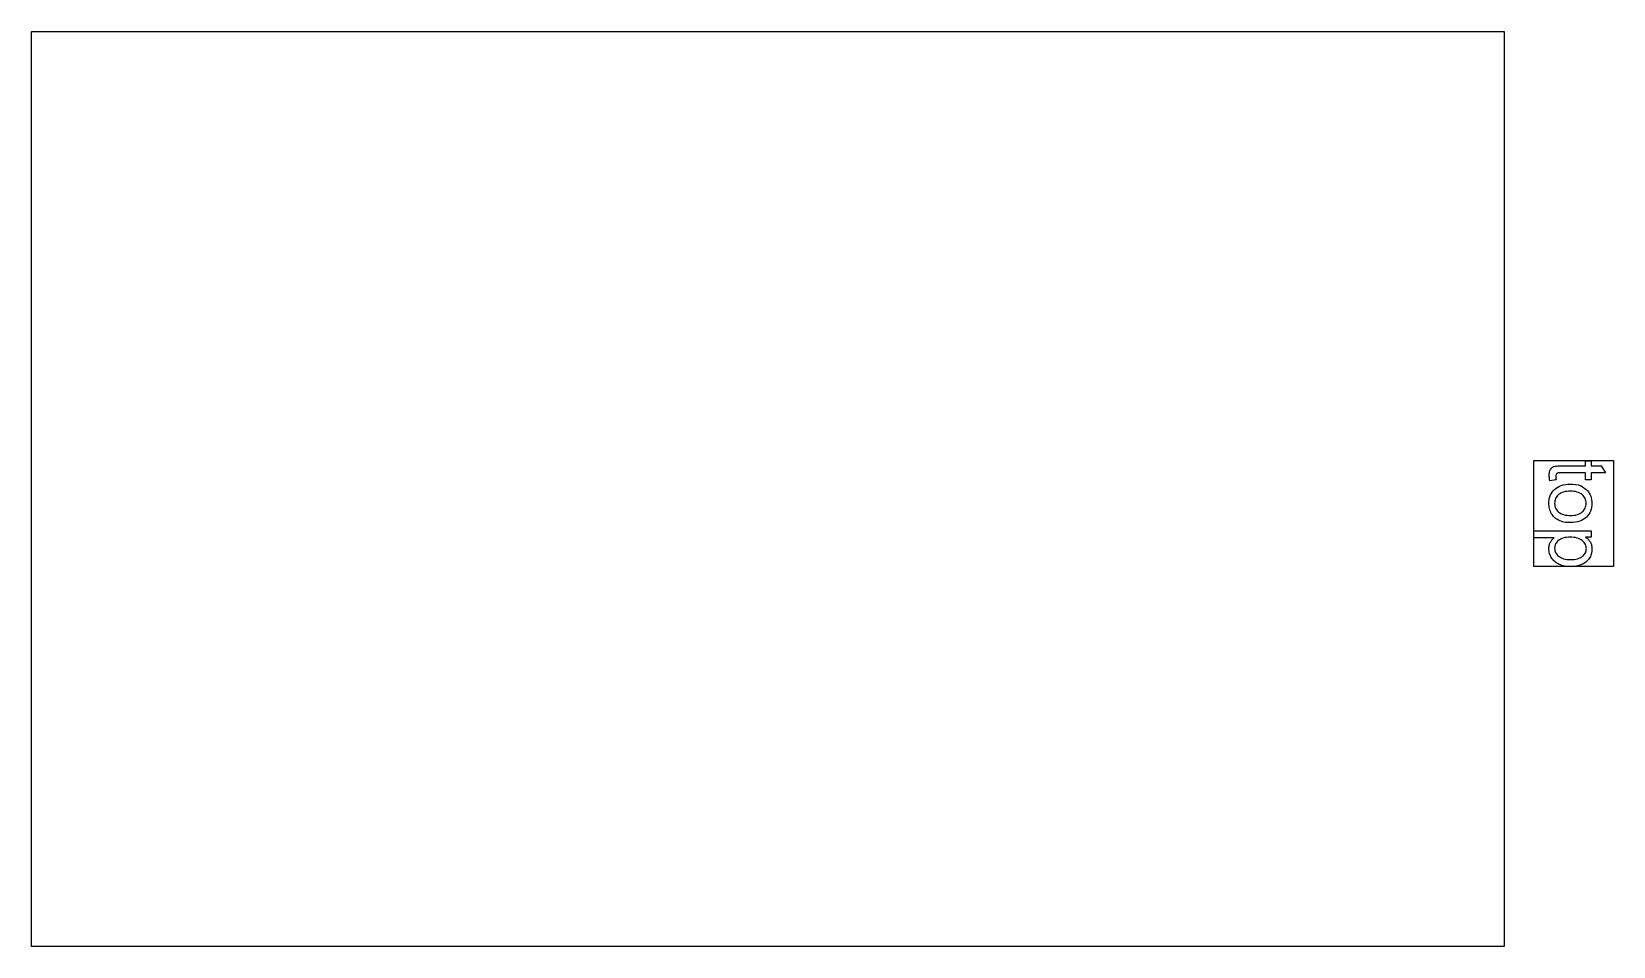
# Model space of a CAD drawing. Header units: millimetres. Extents: x -185 to 14, y 0 to 115.
import ezdxf

# ---------------------------------------------------------------- set-up
doc = ezdxf.new("R2010")
doc.units = ezdxf.units.MM
doc.layers.get('0').update_dxf_attribs({"linetype": 'CONTINUOUS'})

msp = doc.modelspace()

# ---------------------------------------------------------------- linework, layer by layer
for p, q in [((7.24, 60.41), (10.22, 60.41)), ((10.22, 60.41), (10.22, 61.06)), ((10.22, 61.06), (10.91, 61.06)), ((10.91, 61.06), (10.91, 60.41)), ((10.91, 60.41), (12.19, 60.41)), ((12.19, 60.41), (12.72, 59.54)), ((6.51, 58.66), (5.73, 58.53)), ((10.22, 59.54), (7.19, 59.54)), ((10.22, 58.66), (10.22, 59.54)), ((10.91, 58.66), (10.22, 58.66)), ((12.72, 59.54), (10.91, 59.54)), ((10.91, 59.54), (10.91, 58.66)), ((3.73, 52.24), (10.91, 52.24)), ((3.73, 51.36), (3.73, 52.24)), ((10.91, 52.24), (10.91, 51.44)), ((6.26, 51.36), (3.73, 51.36)), ((10.91, 51.44), (10.23, 51.44))]:
    msp.add_line(p, q)
for points in [[(-185, 115), (0, 115), (0, 0), (-185, 0)], [(3.71, 47.74), (3.71, 61.07), (13.71, 61.07), (13.71, 47.74)]]:
    msp.add_lwpolyline(points, close=True)
for points, knots in [([(5.65, 59.19), (5.65, 59.34), (5.66, 59.6), (5.76, 59.83), (5.8, 59.94)], [0, 0, 0, 0, 0.04264868, 0.07635623, 0.07635623, 0.07635623, 0.07635623]), ([(5.8, 59.94), (5.86, 60.02), (5.96, 60.17), (6.12, 60.26), (6.2, 60.31)], [0, 0, 0, 0, 0.02848407, 0.05514637, 0.05514637, 0.05514637, 0.05514637]), ([(6.2, 60.31), (6.33, 60.34), (6.67, 60.42), (7.02, 60.42), (7.24, 60.41)], [0, 0, 0, 0, 0.0391079, 0.1046537, 0.1046537, 0.1046537, 0.1046537]), ([(5.73, 58.53), (5.71, 58.65), (5.66, 58.87), (5.66, 59.09), (5.65, 59.19)], [0, 0, 0, 0, 0.03564119, 0.06695216, 0.06695216, 0.06695216, 0.06695216]), ([(6.3, 57.45), (6.58, 57.65), (7.17, 58.08), (7.91, 58.11), (8.31, 58.12)], [0, 0, 0, 0, 0.0989719, 0.2161471, 0.2161471, 0.2161471, 0.2161471]), ([(6.54, 59.34), (6.52, 59.3), (6.48, 59.21), (6.47, 59.1), (6.47, 59.04)], [0, 0, 0, 0, 0.01361577, 0.03096146, 0.03096146, 0.03096146, 0.03096146]), ([(6.47, 59.04), (6.47, 58.99), (6.48, 58.86), (6.5, 58.73), (6.51, 58.66)], [0, 0, 0, 0, 0.01698928, 0.03874726, 0.03874726, 0.03874726, 0.03874726]), ([(6.71, 59.49), (6.67, 59.48), (6.6, 59.44), (6.56, 59.38), (6.54, 59.34)], [0, 0, 0, 0, 0.01141276, 0.02311942, 0.02311942, 0.02311942, 0.02311942]), ([(7.19, 59.54), (7.09, 59.54), (6.92, 59.54), (6.76, 59.51), (6.71, 59.49)], [0, 0, 0, 0, 0.03090555, 0.04870492, 0.04870492, 0.04870492, 0.04870492]), ([(8.31, 58.12), (8.75, 58.1), (9.55, 58.07), (10.17, 57.56), (10.45, 57.32)], [0, 0, 0, 0, 0.1269546, 0.2335063, 0.2335063, 0.2335063, 0.2335063]), ([(5.6, 55.69), (5.63, 56.03), (5.68, 56.7), (6.1, 57.21), (6.3, 57.45)], [0, 0, 0, 0, 0.0999853, 0.1935824, 0.1935824, 0.1935824, 0.1935824]), ([(5.92, 54.44), (5.83, 54.64), (5.64, 55.03), (5.62, 55.47), (5.6, 55.69)], [0, 0, 0, 0, 0.0645471, 0.1302743, 0.1302743, 0.1302743, 0.1302743]), ([(6.82, 56.79), (6.68, 56.63), (6.39, 56.32), (6.35, 55.9), (6.33, 55.69)], [0, 0, 0, 0, 0.0615608, 0.1231232, 0.1231232, 0.1231232, 0.1231232]), ([(6.33, 55.69), (6.35, 55.48), (6.39, 55.06), (6.68, 54.76), (6.82, 54.6)], [0, 0, 0, 0, 0.0612162, 0.1227906, 0.1227906, 0.1227906, 0.1227906]), ([(8.31, 57.22), (8.01, 57.21), (7.48, 57.2), (7.02, 56.91), (6.82, 56.79)], [0, 0, 0, 0, 0.0877721, 0.1578815, 0.1578815, 0.1578815, 0.1578815]), ([(9.8, 56.79), (9.6, 56.91), (9.15, 57.2), (8.61, 57.21), (8.31, 57.22)], [0, 0, 0, 0, 0.0699472, 0.1576588, 0.1576588, 0.1576588, 0.1576588]), ([(10.3, 55.69), (10.28, 55.9), (10.23, 56.32), (9.95, 56.63), (9.8, 56.79)], [0, 0, 0, 0, 0.0615502, 0.1230006, 0.1230006, 0.1230006, 0.1230006]), ([(9.8, 54.61), (9.94, 54.76), (10.23, 55.07), (10.27, 55.49), (10.3, 55.69)], [0, 0, 0, 0, 0.0615121, 0.1224171, 0.1224171, 0.1224171, 0.1224171]), ([(11.02, 55.69), (11, 55.36), (10.95, 54.7), (10.53, 54.19), (10.32, 53.95)], [0, 0, 0, 0, 0.0987343, 0.1924845, 0.1924845, 0.1924845, 0.1924845]), ([(10.45, 57.32), (10.62, 57.09), (10.96, 56.6), (11, 56), (11.02, 55.69)], [0, 0, 0, 0, 0.0858823, 0.1759093, 0.1759093, 0.1759093, 0.1759093]), ([(6.81, 53.57), (6.63, 53.68), (6.27, 53.9), (6.04, 54.26), (5.92, 54.44)], [0, 0, 0, 0, 0.0629, 0.1262182, 0.1262182, 0.1262182, 0.1262182]), ([(6.82, 54.6), (7.03, 54.48), (7.49, 54.19), (8.04, 54.18), (8.34, 54.17)], [0, 0, 0, 0, 0.0708128, 0.1604628, 0.1604628, 0.1604628, 0.1604628]), ([(8.34, 54.17), (8.63, 54.18), (9.16, 54.2), (9.6, 54.48), (9.8, 54.61)], [0, 0, 0, 0, 0.0852368, 0.1546769, 0.1546769, 0.1546769, 0.1546769]), ([(10.32, 53.95), (10.05, 53.75), (9.48, 53.32), (8.77, 53.29), (8.39, 53.27)], [0, 0, 0, 0, 0.0977372, 0.2092046, 0.2092046, 0.2092046, 0.2092046]), ([(8.39, 53.27), (8.08, 53.27), (7.54, 53.28), (7.04, 53.48), (6.81, 53.57)], [0, 0, 0, 0, 0.0897311, 0.1614152, 0.1614152, 0.1614152, 0.1614152]), ([(5.6, 49.99), (5.61, 50.14), (5.62, 50.41), (5.73, 50.66), (5.79, 50.78)], [0, 0, 0, 0, 0.0419443, 0.08163428, 0.08163428, 0.08163428, 0.08163428]), ([(5.94, 48.85), (5.84, 49.03), (5.65, 49.39), (5.62, 49.8), (5.6, 49.99)], [0, 0, 0, 0, 0.0613734, 0.1206386, 0.1206386, 0.1206386, 0.1206386]), ([(5.79, 50.78), (5.85, 50.89), (5.98, 51.11), (6.17, 51.28), (6.26, 51.36)], [0, 0, 0, 0, 0.03810554, 0.07448869, 0.07448869, 0.07448869, 0.07448869]), ([(6.8, 51.03), (6.66, 50.9), (6.39, 50.62), (6.35, 50.24), (6.33, 50.05)], [0, 0, 0, 0, 0.0574023, 0.1120719, 0.1120719, 0.1120719, 0.1120719]), ([(6.33, 50.05), (6.35, 49.86), (6.4, 49.47), (6.68, 49.19), (6.82, 49.05)], [0, 0, 0, 0, 0.0557759, 0.1148852, 0.1148852, 0.1148852, 0.1148852]), ([(8.28, 51.44), (7.99, 51.43), (7.46, 51.42), (7, 51.15), (6.8, 51.03)], [0, 0, 0, 0, 0.0876239, 0.1556995, 0.1556995, 0.1556995, 0.1556995]), ([(9.81, 51.01), (9.6, 51.13), (9.13, 51.41), (8.59, 51.43), (8.28, 51.44)], [0, 0, 0, 0, 0.0720883, 0.1609433, 0.1609433, 0.1609433, 0.1609433]), ([(10.33, 50.01), (10.31, 50.2), (10.25, 50.59), (9.96, 50.86), (9.81, 51.01)], [0, 0, 0, 0, 0.0545203, 0.1154071, 0.1154071, 0.1154071, 0.1154071]), ([(9.84, 49.04), (9.99, 49.18), (10.26, 49.45), (10.31, 49.83), (10.33, 50.01)], [0, 0, 0, 0, 0.0580484, 0.1121454, 0.1121454, 0.1121454, 0.1121454]), ([(10.23, 51.44), (10.35, 51.34), (10.59, 51.16), (10.75, 50.91), (10.83, 50.8)], [0, 0, 0, 0, 0.04589929, 0.08778475, 0.08778475, 0.08778475, 0.08778475]), ([(11.02, 49.93), (11.01, 49.72), (10.98, 49.3), (10.78, 48.94), (10.68, 48.76)], [0, 0, 0, 0, 0.0630814, 0.123479, 0.123479, 0.123479, 0.123479]), ([(10.83, 50.8), (10.88, 50.67), (11.01, 50.39), (11.02, 50.09), (11.02, 49.93)], [0, 0, 0, 0, 0.04212598, 0.08938237, 0.08938237, 0.08938237, 0.08938237]), ([(6.92, 48.02), (6.72, 48.12), (6.33, 48.33), (6.07, 48.68), (5.94, 48.85)], [0, 0, 0, 0, 0.0662888, 0.1296443, 0.1296443, 0.1296443, 0.1296443]), ([(6.82, 49.05), (7.03, 48.93), (7.5, 48.65), (8.05, 48.64), (8.36, 48.63)], [0, 0, 0, 0, 0.0705054, 0.161499, 0.161499, 0.161499, 0.161499]), ([(8.35, 47.73), (8.1, 47.74), (7.6, 47.76), (7.14, 47.94), (6.92, 48.02)], [0, 0, 0, 0, 0.075959, 0.1469563, 0.1469563, 0.1469563, 0.1469563]), ([(9.72, 47.99), (9.5, 47.92), (9.06, 47.76), (8.59, 47.74), (8.35, 47.73)], [0, 0, 0, 0, 0.0680723, 0.1395935, 0.1395935, 0.1395935, 0.1395935]), ([(8.36, 48.63), (8.65, 48.64), (9.19, 48.65), (9.64, 48.92), (9.84, 49.04)], [0, 0, 0, 0, 0.0872672, 0.1561895, 0.1561895, 0.1561895, 0.1561895]), ([(10.68, 48.76), (10.55, 48.6), (10.29, 48.27), (9.91, 48.09), (9.72, 47.99)], [0, 0, 0, 0, 0.060684, 0.124573, 0.124573, 0.124573, 0.124573])]:
    msp.add_open_spline(points, degree=3, knots=knots)

doc.saveas('drawing.dxf')
